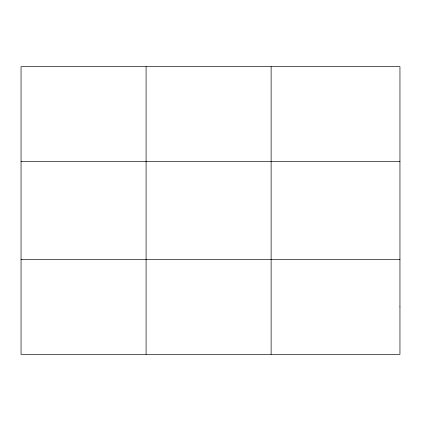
<?xml version="1.0" encoding="UTF-8"?>
<svg xmlns="http://www.w3.org/2000/svg" width="421" height="421" viewBox="0 0 421 421"><rect width="100%" height="100%" fill="white"/><g stroke="black" fill="none" stroke-linecap="round" stroke-linejoin="round"><path stroke-width="0.63" d="M146.087 354.324L146.087 66.676M271.124 354.324L271.124 66.676M21.05 161.601L399.95 161.601M21.05 259.399L399.95 259.399M399.95 306.862L399.95 354.324L21.05 354.324L21.05 66.676L399.95 66.676L399.95 306.862"/></g></svg>
